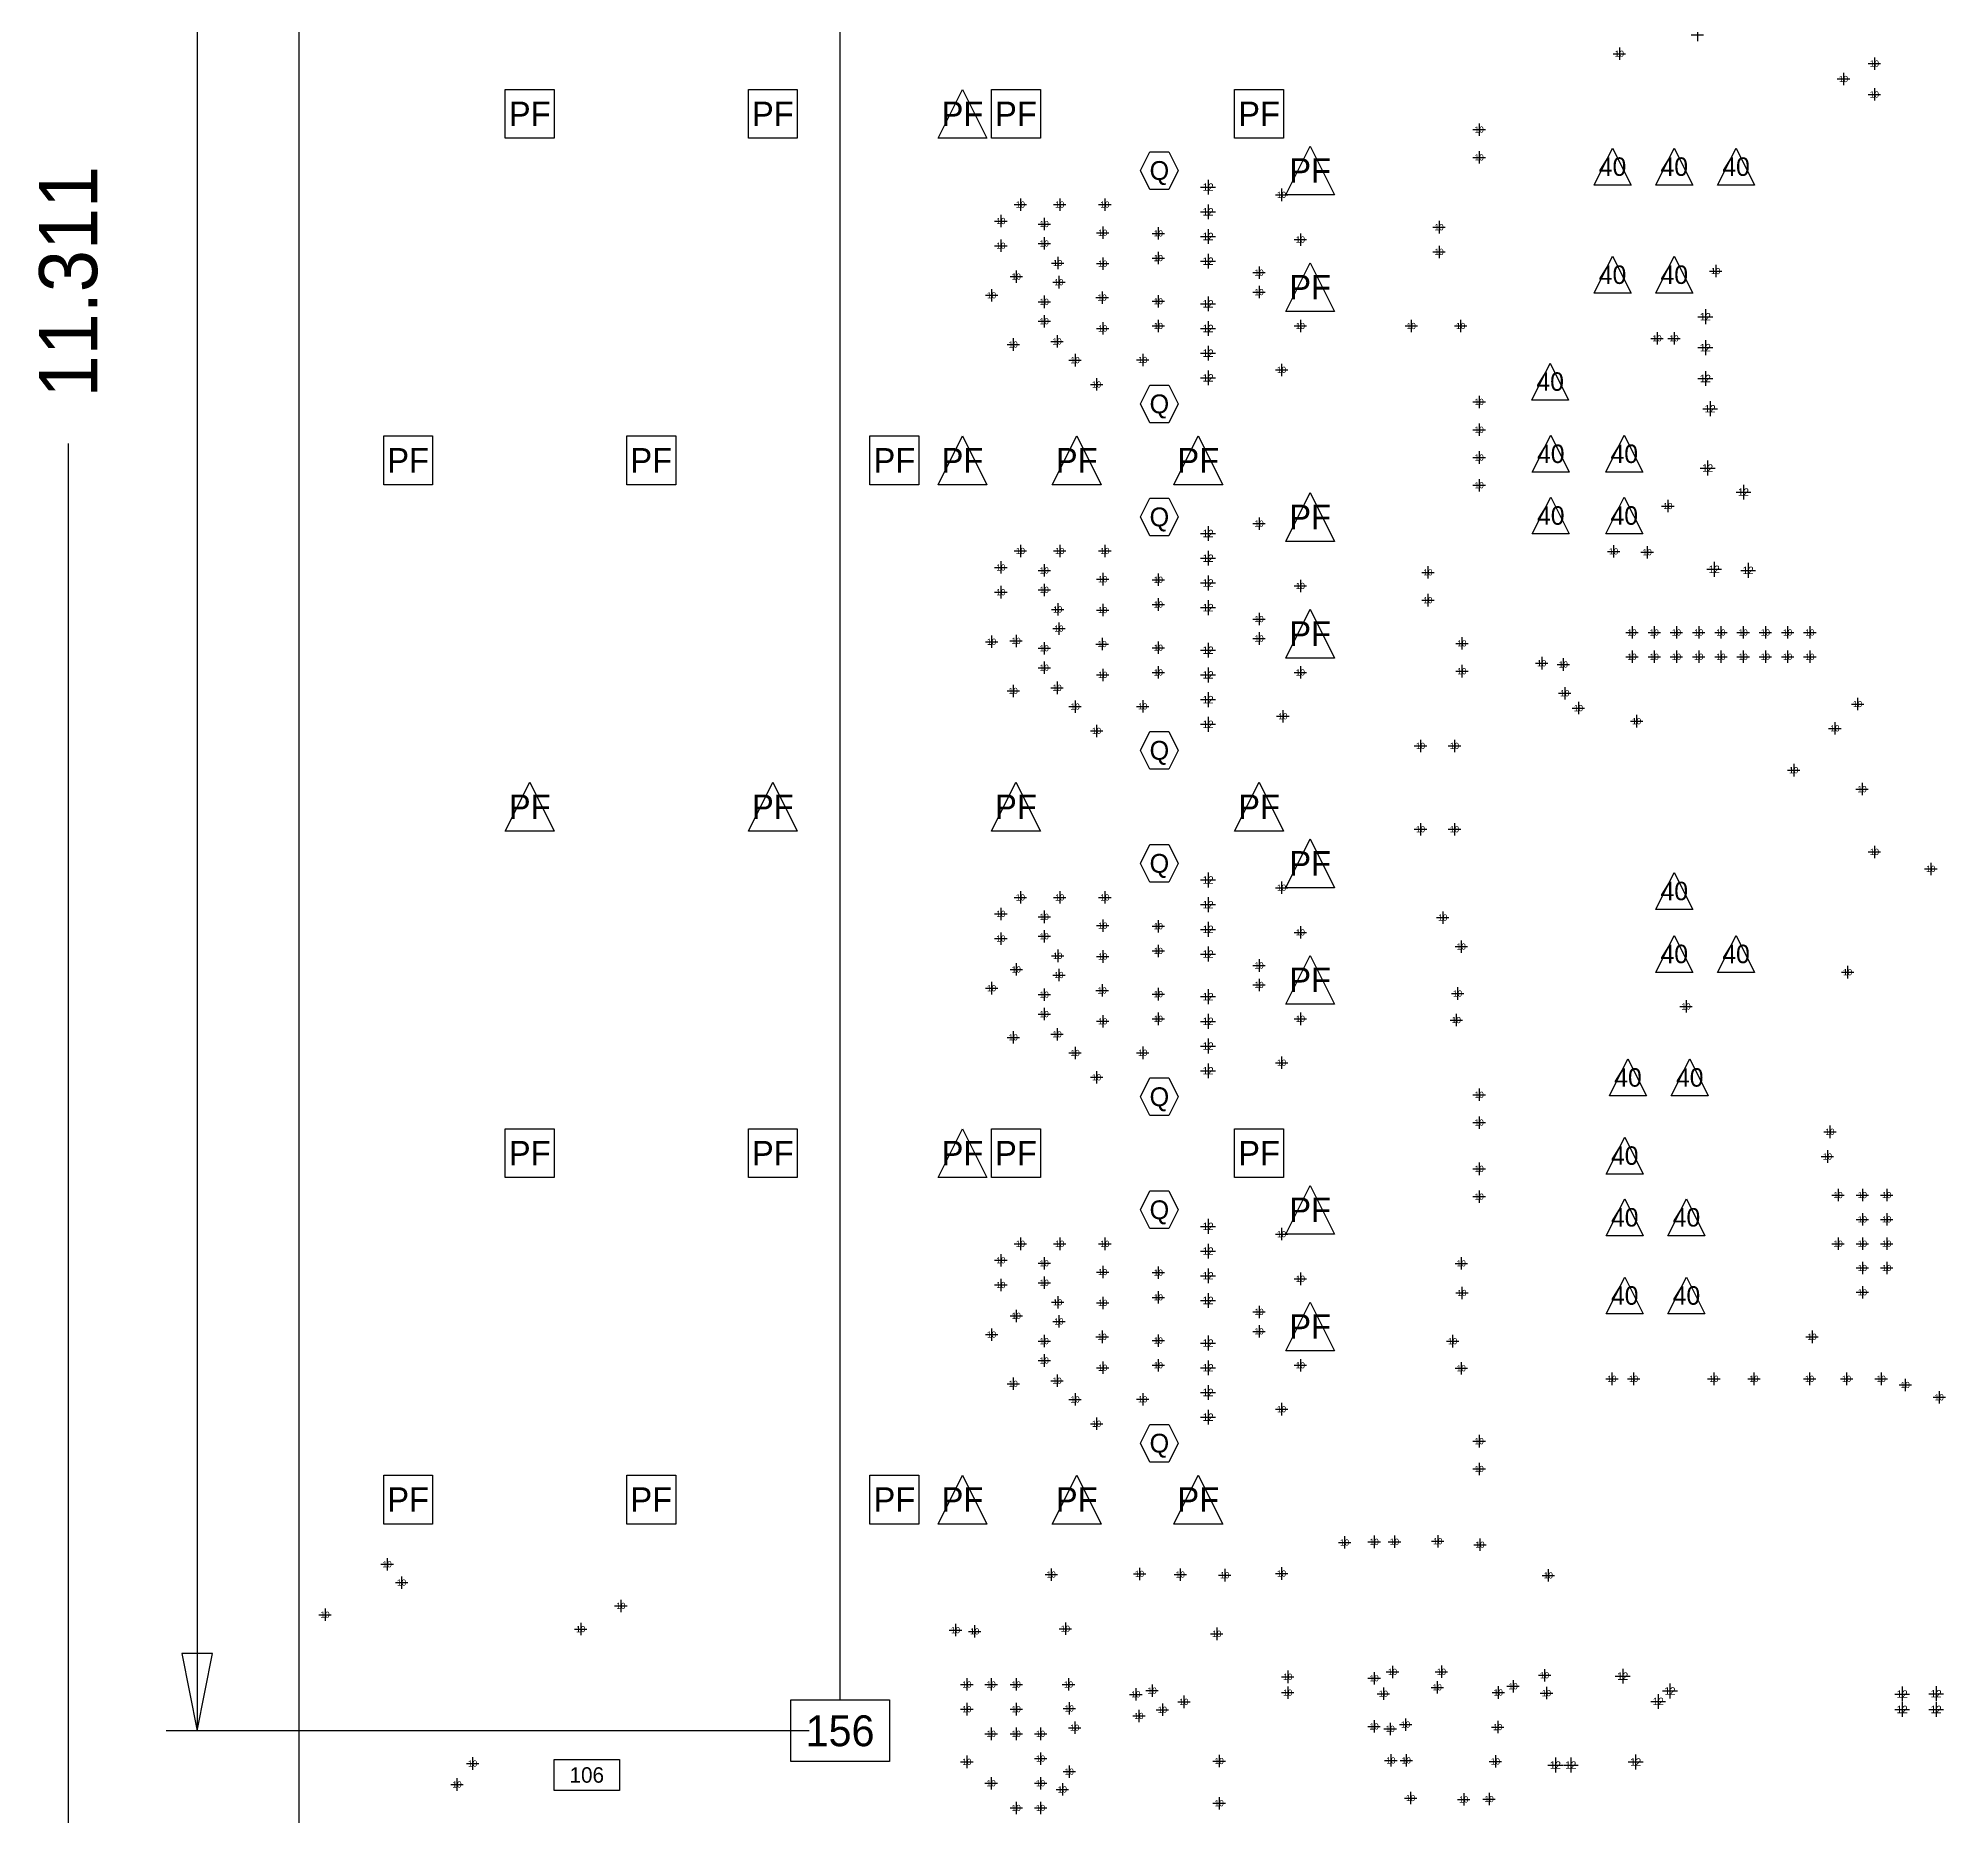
# Model space of a CAD drawing. Extents: x -13164 to 30582, y -10288 to 18382.
# Drawn here: x -672 to 2424, y 5516 to 8397 of the extents above; entities that cross this region are included whole.
import ezdxf
from ezdxf.enums import TextEntityAlignment as Align

# ---------------------------------------------------------------- set-up
doc = ezdxf.new("R2010")
doc.units = 0
for name, color, linetype in [('BG_DIMENSION', 2, 'CONTINUOUS'), ('BG_OUTLINE', 7, 'CONTINUOUS'), ('MA_NCBACKDRILL-18-10', 141, 'CONTINUOUS'), ('MA_NCBACKDRILL-18-17', 30, 'CONTINUOUS'), ('MA_NCLEGEND-1-18', 7, 'CONTINUOUS')]:
    doc.layers.add(name, color=color, linetype=linetype)

# ---------------------------------------------------------------- blocks, each defined once
blk = doc.blocks.new('FIGURE_CROSS')
for points in [[(-0.5, 0), (0.5, 0)], [(0, 0.5), (0, -0.5)]]:
    blk.add_lwpolyline(points)
blk = doc.blocks.new('FIGURE_SQUARE')
blk.add_lwpolyline([(-0.5, -0.5), (-0.5, 0.5), (0.5, 0.5), (0.5, -0.5)], close=True)
blk = doc.blocks.new('FIGURE_TRI')
blk.add_lwpolyline([(-0.5, -0.5), (0, 0.5), (0.5, -0.5)], close=True)
blk = doc.blocks.new('FIGURE_HEX')
blk.add_lwpolyline([(-0.5, 0), (-0.25, 0.5), (0.25, 0.5), (0.5, 0), (0.25, -0.5), (-0.25, -0.5)], close=True)

msp = doc.modelspace()

# ---------------------------------------------------------------- linework, layer by layer
at = {"layer": 'BG_DIMENSION'}
for points in [[(626.571, 5705.512), (626.571, 12110.512)], [(-414.429, 8544.092), (-414.429, 5655.512)], [(-623.429, 7740.226), (-623.429, 0)], [(-439.429, 5780.713), (-414.429, 5655.512), (-389.429, 5780.713), (-439.429, 5780.713)], [(576.571, 5655.512), (-464.429, 5655.512)]]:
    msp.add_lwpolyline(points, dxfattribs=at)
at = {"layer": 'BG_OUTLINE'}
msp.add_lwpolyline([(-250, 11561.024), (-250, -250), (7624.012, -250), (7624.012, 11561.024)], close=True, dxfattribs=at)

# ---------------------------------------------------------------- block references
at = {"layer": 'MA_NCBACKDRILL-18-10', "xscale": 24.02, "yscale": 24.02}
for p in [(1785, 5600), (1810, 5600)]:
    msp.add_blockref('FIGURE_CROSS', p, dxfattribs=at)
at = {"layer": 'MA_NCBACKDRILL-18-17', "xscale": 24, "yscale": 24}
for p in [(1222.541, 8115.433), (1222.541, 8075.433), (1222.541, 7926.453), (1222.541, 7886.453), (1222.541, 7554.402), (1222.541, 7514.402), (1222.541, 7365.422), (1222.541, 7325.422), (1222.541, 6993.382), (1222.541, 6953.382), (1222.541, 6804.402), (1222.541, 6764.402), (1222.541, 6432.362), (1222.541, 6392.362), (1222.541, 6243.382), (1222.541, 6203.382)]:
    msp.add_blockref('FIGURE_CROSS', p, dxfattribs=at)
at = {"layer": 'MA_NCLEGEND-1-18'}
for name, p, xscale, yscale in [('FIGURE_CROSS', (2014.962, 8401.896), 20.079, 20.079), ('FIGURE_CROSS', (1888.571, 8371.512), 20.079, 20.079), ('FIGURE_CROSS', (2301.571, 8355.513), 20.079, 20.079), ('FIGURE_CROSS', (2251.571, 8330.513), 20.079, 20.079), ('FIGURE_SQUARE', (124.02, 8274.016), 79.13, 79.13), ('FIGURE_SQUARE', (517.72, 8274.016), 79.13, 79.13), ('FIGURE_TRI', (824.799, 8274.016), 79.13, 79.13), ('FIGURE_SQUARE', (911.421, 8274.016), 79.13, 79.13), ('FIGURE_SQUARE', (1305.118, 8274.016), 79.13, 79.13), ('FIGURE_CROSS', (2301.571, 8305.513), 20.079, 20.079), ('FIGURE_CROSS', (1661.571, 8248.563), 20.079, 20.079), ('FIGURE_HEX', (1143.697, 8182.287), 61.02, 61.02), ('FIGURE_TRI', (1387.799, 8182.288), 79.13, 79.13), ('FIGURE_CROSS', (1661.571, 8203.564), 20.079, 20.079), ('FIGURE_TRI', (1877.56, 8188.585), 59.839, 59.839), ('FIGURE_TRI', (1977.56, 8188.585), 59.839, 59.839), ('FIGURE_TRI', (2077.56, 8188.585), 59.839, 59.839), ('FIGURE_CROSS', (1222.541, 8155.433), 24, 24), ('FIGURE_CROSS', (1341.571, 8142.917), 20.079, 20.079), ('FIGURE_CROSS', (887.004, 8100.512), 20.079, 20.079), ('FIGURE_CROSS', (918.658, 8127.166), 20.079, 20.079), ('FIGURE_CROSS', (982.276, 8127.166), 20.079, 20.079), ('FIGURE_CROSS', (1055.35, 8127.166), 20.079, 20.079), ('FIGURE_CROSS', (1222.541, 8115.433), 24, 24), ('FIGURE_CROSS', (957.276, 8095.665), 20.079, 20.079), ('FIGURE_CROSS', (1052.004, 8081.512), 20.079, 20.079), ('FIGURE_CROSS', (1142.004, 8080.513), 20.079, 20.079), ('FIGURE_CROSS', (1222.541, 8075.433), 24, 24), ('FIGURE_CROSS', (1372.004, 8070.513), 20.079, 20.079), ('FIGURE_CROSS', (1596.571, 8090.513), 20.079, 20.079), ('FIGURE_CROSS', (887.004, 8060.512), 20.079, 20.079), ('FIGURE_CROSS', (957.276, 8064.177), 20.079, 20.079), ('FIGURE_CROSS', (1142.004, 8040.513), 20.079, 20.079), ('FIGURE_CROSS', (1596.571, 8050.513), 20.079, 20.079), ('FIGURE_CROSS', (912.004, 8010.512), 20.079, 20.079), ('FIGURE_CROSS', (979.004, 8032.512), 20.079, 20.079), ('FIGURE_CROSS', (1052.004, 8031.513), 20.079, 20.079), ('FIGURE_CROSS', (1222.541, 8035.433), 24, 24), ('FIGURE_CROSS', (1305.118, 8016.925), 20.079, 20.079), ('FIGURE_TRI', (1387.799, 7993.307), 79.13, 79.13), ('FIGURE_TRI', (1877.56, 8013.585), 59.839, 59.839), ('FIGURE_TRI', (1977.56, 8013.585), 59.839, 59.839), ('FIGURE_CROSS', (2044.571, 8019.512), 20.079, 20.079), ('FIGURE_CROSS', (872.003, 7980.201), 20.079, 20.079), ('FIGURE_CROSS', (981.004, 8001.512), 20.079, 20.079), ('FIGURE_CROSS', (1051.004, 7976.512), 20.079, 20.079), ('FIGURE_CROSS', (1305.118, 7985.437), 20.079, 20.079), ('FIGURE_CROSS', (957.276, 7969.689), 20.079, 20.079), ('FIGURE_CROSS', (1142.004, 7970.513), 20.079, 20.079), ('FIGURE_CROSS', (1222.541, 7966.453), 24, 24), ('FIGURE_CROSS', (2027.86, 7945.483), 24.02, 24.02), ('FIGURE_CROSS', (957.276, 7938.201), 20.079, 20.079), ('FIGURE_CROSS', (1052.004, 7926.513), 20.079, 20.079), ('FIGURE_CROSS', (1142.004, 7930.513), 20.079, 20.079), ('FIGURE_CROSS', (1222.541, 7926.453), 24, 24), ('FIGURE_CROSS', (1372.004, 7930.512), 20.079, 20.079), ('FIGURE_CROSS', (1551.571, 7930.513), 20.079, 20.079), ('FIGURE_CROSS', (1631.571, 7930.513), 20.079, 20.079), ('FIGURE_CROSS', (907.005, 7900.511), 20.079, 20.079), ('FIGURE_CROSS', (978.004, 7905.512), 20.079, 20.079), ('FIGURE_CROSS', (1222.541, 7886.453), 24, 24), ('FIGURE_CROSS', (1949.571, 7910.512), 20.079, 20.079), ('FIGURE_CROSS', (1977.107, 7910.512), 20.079, 20.079), ('FIGURE_CROSS', (2027.86, 7895.483), 24.02, 24.02), ('FIGURE_CROSS', (1007.276, 7875.201), 20.079, 20.079), ('FIGURE_CROSS', (1116.693, 7875.512), 20.079, 20.079), ('FIGURE_CROSS', (1341.571, 7859.449), 20.079, 20.079), ('FIGURE_TRI', (1776.571, 7840.512), 59.839, 59.839), ('FIGURE_CROSS', (1042.005, 7835.823), 20.079, 20.079), ('FIGURE_HEX', (1143.697, 7804.327), 61.02, 61.02), ('FIGURE_CROSS', (1222.541, 7846.453), 24, 24), ('FIGURE_CROSS', (2027.86, 7845.483), 24.02, 24.02), ('FIGURE_CROSS', (1661.571, 7807.563), 20.079, 20.079), ('FIGURE_CROSS', (2035.571, 7796.512), 24.02, 24.02), ('FIGURE_CROSS', (1661.571, 7762.564), 20.079, 20.079), ('FIGURE_SQUARE', (-72.831, 7712.996), 79.13, 79.13), ('FIGURE_SQUARE', (320.87, 7712.996), 79.13, 79.13), ('FIGURE_SQUARE', (714.571, 7712.996), 79.13, 79.13), ('FIGURE_TRI', (824.799, 7712.996), 79.13, 79.13), ('FIGURE_TRI', (1009.839, 7712.996), 79.13, 79.13), ('FIGURE_TRI', (1206.689, 7712.996), 79.13, 79.13), ('FIGURE_TRI', (1777.56, 7723.585), 59.839, 59.839), ('FIGURE_TRI', (1896.571, 7723.585), 59.839, 59.839), ('FIGURE_CROSS', (1661.571, 7717.563), 20.079, 20.079), ('FIGURE_CROSS', (2031.571, 7700.512), 24.02, 24.02), ('FIGURE_CROSS', (1661.571, 7672.564), 20.079, 20.079), ('FIGURE_HEX', (1143.697, 7621.256), 61.02, 61.02), ('FIGURE_TRI', (1387.799, 7621.256), 79.13, 79.13), ('FIGURE_TRI', (1777.56, 7623.585), 59.839, 59.839), ('FIGURE_TRI', (1896.571, 7623.585), 59.839, 59.839), ('FIGURE_CROSS', (1967.1442, 7638.9222), 20.079, 20.079), ('FIGURE_CROSS', (2089.571, 7661.512), 24.02, 24.02), ('FIGURE_CROSS', (1305.118, 7610.512), 20.079, 20.079), ('FIGURE_CROSS', (1222.541, 7594.402), 24, 24), ('FIGURE_CROSS', (918.658, 7566.135), 20.079, 20.079), ('FIGURE_CROSS', (982.276, 7566.135), 20.079, 20.079), ('FIGURE_CROSS', (1055.35, 7566.135), 20.079, 20.079), ('FIGURE_CROSS', (1222.541, 7554.402), 24, 24), ('FIGURE_CROSS', (1879.2591, 7565.512), 20.079, 20.079), ('FIGURE_CROSS', (1933.6411, 7564.147), 20.079, 20.079), ('FIGURE_CROSS', (887.004, 7539.481), 20.079, 20.079), ('FIGURE_CROSS', (957.276, 7534.634), 20.079, 20.079), ('FIGURE_CROSS', (1052.004, 7520.481), 20.079, 20.079), ('FIGURE_CROSS', (1142.004, 7519.482), 20.079, 20.079), ('FIGURE_CROSS', (1222.541, 7514.402), 24, 24), ('FIGURE_CROSS', (1578.571, 7531.532), 20.079, 20.079), ('FIGURE_CROSS', (2042.1755, 7536.4872), 24.02, 24.02), ('FIGURE_CROSS', (2097.0737, 7534.7721), 24.02, 24.02), ('FIGURE_CROSS', (887.004, 7499.481), 20.079, 20.079), ('FIGURE_CROSS', (957.276, 7503.146), 20.079, 20.079), ('FIGURE_CROSS', (1372.004, 7509.482), 20.079, 20.079), ('FIGURE_CROSS', (1578.571, 7486.533), 20.079, 20.079), ('FIGURE_CROSS', (979.004, 7471.481), 20.079, 20.079), ('FIGURE_CROSS', (1052.004, 7470.482), 20.079, 20.079), ('FIGURE_CROSS', (1142.004, 7479.482), 20.079, 20.079), ('FIGURE_CROSS', (1222.541, 7474.402), 24, 24), ('FIGURE_CROSS', (1305.118, 7455.894), 20.079, 20.079), ('FIGURE_TRI', (1387.799, 7432.288), 79.13, 79.13), ('FIGURE_CROSS', (911.571, 7420.512), 20.079, 20.079), ('FIGURE_CROSS', (981.004, 7440.481), 20.079, 20.079), ('FIGURE_CROSS', (1305.118, 7424.406), 20.079, 20.079), ('FIGURE_CROSS', (1909.071, 7434.194), 20.079, 20.079), ('FIGURE_CROSS', (1945.071, 7434.194), 20.079, 20.079), ('FIGURE_CROSS', (1981.071, 7434.194), 20.079, 20.079), ('FIGURE_CROSS', (2017.071, 7434.194), 20.079, 20.079), ('FIGURE_CROSS', (2053.071, 7434.194), 20.079, 20.079), ('FIGURE_CROSS', (2089.071, 7434.194), 20.079, 20.079), ('FIGURE_CROSS', (2125.071, 7434.194), 20.079, 20.079), ('FIGURE_CROSS', (2161.071, 7434.194), 20.079, 20.079), ('FIGURE_CROSS', (2197.071, 7434.194), 20.079, 20.079), ('FIGURE_CROSS', (872.003, 7419.17), 20.079, 20.079), ('FIGURE_CROSS', (957.276, 7408.658), 20.079, 20.079), ('FIGURE_CROSS', (1051.004, 7415.481), 20.079, 20.079), ('FIGURE_CROSS', (1142.004, 7409.482), 20.079, 20.079), ('FIGURE_CROSS', (1222.541, 7405.422), 24, 24), ('FIGURE_CROSS', (1633.571, 7416.532), 20.079, 20.079), ('FIGURE_CROSS', (1909.071, 7394.816), 20.079, 20.079), ('FIGURE_CROSS', (1945.071, 7394.816), 20.079, 20.079), ('FIGURE_CROSS', (1981.071, 7394.816), 20.079, 20.079), ('FIGURE_CROSS', (2017.071, 7394.816), 20.079, 20.079), ('FIGURE_CROSS', (2053.071, 7394.816), 20.079, 20.079), ('FIGURE_CROSS', (2089.071, 7394.816), 20.079, 20.079), ('FIGURE_CROSS', (2125.071, 7394.816), 20.079, 20.079), ('FIGURE_CROSS', (2161.071, 7394.816), 20.079, 20.079), ('FIGURE_CROSS', (2197.071, 7394.816), 20.079, 20.079), ('FIGURE_CROSS', (957.276, 7377.17), 20.079, 20.079), ('FIGURE_CROSS', (1052.004, 7365.482), 20.079, 20.079), ('FIGURE_CROSS', (1142.004, 7369.482), 20.079, 20.079), ('FIGURE_CROSS', (1222.541, 7365.422), 24, 24), ('FIGURE_CROSS', (1372.004, 7369.481), 20.079, 20.079), ('FIGURE_CROSS', (1633.571, 7371.533), 20.079, 20.079), ('FIGURE_CROSS', (1762.7918, 7384.4414), 20.079, 20.079), ('FIGURE_CROSS', (1797.8441, 7382.3573), 20.079, 20.079), ('FIGURE_CROSS', (907.005, 7339.48), 20.079, 20.079), ('FIGURE_CROSS', (978.004, 7344.481), 20.079, 20.079), ('FIGURE_CROSS', (1222.541, 7325.422), 24, 24), ('FIGURE_CROSS', (1800.1761, 7335.7532), 20.079, 20.079), ('FIGURE_CROSS', (1007.276, 7314.17), 20.079, 20.079), ('FIGURE_CROSS', (1116.693, 7314.481), 20.079, 20.079), ('FIGURE_CROSS', (1343.665, 7298.418), 20.079, 20.079), ('FIGURE_CROSS', (1822.3459, 7311.676), 20.079, 20.079), ('FIGURE_CROSS', (2274.333, 7318.274), 20.079, 20.079), ('FIGURE_CROSS', (1042.005, 7274.792), 20.079, 20.079), ('FIGURE_CROSS', (1222.541, 7285.422), 24, 24), ('FIGURE_CROSS', (1916.571, 7290.512), 20.079, 20.079), ('FIGURE_CROSS', (2237.56, 7278.896), 20.079, 20.079), ('FIGURE_HEX', (1143.697, 7243.296), 61.02, 61.02), ('FIGURE_CROSS', (1566.571, 7250.513), 20.079, 20.079), ('FIGURE_CROSS', (1621.571, 7250.513), 20.079, 20.079), ('FIGURE_CROSS', (2170.871, 7211.212), 20.079, 20.079), ('FIGURE_TRI', (124.02, 7151.965), 79.13, 79.13), ('FIGURE_TRI', (517.72, 7151.965), 79.13, 79.13), ('FIGURE_TRI', (911.421, 7151.965), 79.13, 79.13), ('FIGURE_TRI', (1305.118, 7151.965), 79.13, 79.13), ('FIGURE_CROSS', (2281.571, 7180.512), 20.079, 20.079), ('FIGURE_CROSS', (1566.571, 7115.513), 20.079, 20.079), ('FIGURE_CROSS', (1621.571, 7115.513), 20.079, 20.079), ('FIGURE_HEX', (1143.697, 7060.236), 61.02, 61.02), ('FIGURE_TRI', (1387.799, 7060.236), 79.13, 79.13), ('FIGURE_CROSS', (2301.571, 7078.823), 20.079, 20.079), ('FIGURE_CROSS', (2392.941, 7051.336), 20.079, 20.079), ('FIGURE_CROSS', (1222.541, 7033.382), 24, 24), ('FIGURE_CROSS', (1341.571, 7020.866), 20.079, 20.079), ('FIGURE_TRI', (1977.56, 7015.512), 59.839, 59.839), ('FIGURE_CROSS', (918.658, 7005.115), 20.079, 20.079), ('FIGURE_CROSS', (982.276, 7005.115), 20.079, 20.079), ('FIGURE_CROSS', (1055.35, 7005.115), 20.079, 20.079), ('FIGURE_CROSS', (1222.541, 6993.382), 24, 24), ('FIGURE_CROSS', (887.004, 6978.461), 20.079, 20.079), ('FIGURE_CROSS', (957.276, 6973.614), 20.079, 20.079), ('FIGURE_CROSS', (1052.004, 6959.461), 20.079, 20.079), ('FIGURE_CROSS', (1142.004, 6958.462), 20.079, 20.079), ('FIGURE_CROSS', (1222.541, 6953.382), 24, 24), ('FIGURE_CROSS', (1602.571, 6972.512), 20.079, 20.079), ('FIGURE_CROSS', (887.004, 6938.461), 20.079, 20.079), ('FIGURE_CROSS', (957.276, 6942.126), 20.079, 20.079), ('FIGURE_CROSS', (1372.004, 6948.462), 20.079, 20.079), ('FIGURE_CROSS', (1632.571, 6925.512), 20.079, 20.079), ('FIGURE_TRI', (1977.56, 6913.585), 59.839, 59.839), ('FIGURE_TRI', (2077.56, 6913.585), 59.839, 59.839), ('FIGURE_CROSS', (979.004, 6910.461), 20.079, 20.079), ('FIGURE_CROSS', (1052.004, 6909.462), 20.079, 20.079), ('FIGURE_CROSS', (1142.004, 6918.462), 20.079, 20.079), ('FIGURE_CROSS', (1222.541, 6913.382), 24, 24), ('FIGURE_CROSS', (1305.118, 6894.874), 20.079, 20.079), ('FIGURE_TRI', (1387.799, 6871.658), 79.13, 79.13), ('FIGURE_CROSS', (912.004, 6888.461), 20.079, 20.079), ('FIGURE_CROSS', (981.004, 6879.461), 20.079, 20.079), ('FIGURE_CROSS', (1305.118, 6863.386), 20.079, 20.079), ('FIGURE_CROSS', (2258.26, 6884.012), 20.079, 20.079), ('FIGURE_CROSS', (872.003, 6858.15), 20.079, 20.079), ('FIGURE_CROSS', (957.276, 6847.638), 20.079, 20.079), ('FIGURE_CROSS', (1051.004, 6854.461), 20.079, 20.079), ('FIGURE_CROSS', (1142.004, 6848.462), 20.079, 20.079), ('FIGURE_CROSS', (1222.541, 6844.402), 24, 24), ('FIGURE_CROSS', (1626.571, 6849.512), 20.079, 20.079), ('FIGURE_CROSS', (957.276, 6816.15), 20.079, 20.079), ('FIGURE_CROSS', (1052.004, 6804.462), 20.079, 20.079), ('FIGURE_CROSS', (1142.004, 6808.462), 20.079, 20.079), ('FIGURE_CROSS', (1222.541, 6804.402), 24, 24), ('FIGURE_CROSS', (1372.004, 6808.461), 20.079, 20.079), ('FIGURE_CROSS', (1624.571, 6806.512), 20.079, 20.079), ('FIGURE_CROSS', (1996.571, 6828.512), 20.079, 20.079), ('FIGURE_CROSS', (907.005, 6778.46), 20.079, 20.079), ('FIGURE_CROSS', (978.004, 6783.461), 20.079, 20.079), ('FIGURE_CROSS', (1007.276, 6753.15), 20.079, 20.079), ('FIGURE_CROSS', (1116.693, 6753.461), 20.079, 20.079), ('FIGURE_CROSS', (1222.541, 6764.402), 24, 24), ('FIGURE_CROSS', (1042.005, 6713.772), 20.079, 20.079), ('FIGURE_CROSS', (1222.541, 6724.402), 24, 24), ('FIGURE_CROSS', (1341.571, 6737.398), 20.079, 20.079), ('FIGURE_TRI', (1902.56, 6713.585), 59.839, 59.839), ('FIGURE_TRI', (2002.56, 6713.585), 59.839, 59.839), ('FIGURE_HEX', (1143.697, 6682.276), 61.02, 61.02), ('FIGURE_CROSS', (1661.571, 6685.512), 20.079, 20.079), ('FIGURE_SQUARE', (124.02, 6590.945), 79.13, 79.13), ('FIGURE_SQUARE', (517.72, 6590.945), 79.13, 79.13), ('FIGURE_TRI', (824.799, 6590.945), 79.13, 79.13), ('FIGURE_SQUARE', (911.421, 6590.945), 79.13, 79.13), ('FIGURE_SQUARE', (1305.118, 6590.945), 79.13, 79.13), ('FIGURE_CROSS', (1661.571, 6640.513), 20.079, 20.079), ('FIGURE_CROSS', (2229.571, 6625.512), 20.079, 20.079), ('FIGURE_TRI', (1897.245, 6587.01), 59.839, 59.839), ('FIGURE_CROSS', (2225.571, 6585.512), 20.079, 20.079), ('FIGURE_CROSS', (1661.571, 6565.512), 20.079, 20.079), ('FIGURE_TRI', (1387.799, 6499.217), 79.13, 79.13), ('FIGURE_CROSS', (2242.866, 6523.082), 20.079, 20.079), ('FIGURE_CROSS', (2282.236, 6523.082), 20.079, 20.079), ('FIGURE_CROSS', (2321.606, 6523.082), 20.079, 20.079), ('FIGURE_HEX', (1143.697, 6499.216), 61.02, 61.02), ('FIGURE_CROSS', (1661.571, 6520.513), 20.079, 20.079), ('FIGURE_TRI', (1897.245, 6487.01), 59.839, 59.839), ('FIGURE_TRI', (1997.245, 6487.01), 59.839, 59.839), ('FIGURE_CROSS', (1222.541, 6472.362), 24, 24), ('FIGURE_CROSS', (1341.571, 6459.846), 20.079, 20.079), ('FIGURE_CROSS', (2282.236, 6483.709), 20.079, 20.079), ('FIGURE_CROSS', (2321.603, 6483.708), 20.079, 20.079), ('FIGURE_CROSS', (918.658, 6444.095), 20.079, 20.079), ('FIGURE_CROSS', (982.276, 6444.095), 20.079, 20.079), ('FIGURE_CROSS', (1055.35, 6444.095), 20.079, 20.079), ('FIGURE_CROSS', (1222.541, 6432.362), 24, 24), ('FIGURE_CROSS', (2242.866, 6444.342), 20.079, 20.079), ('FIGURE_CROSS', (2282.236, 6444.342), 20.079, 20.079), ('FIGURE_CROSS', (2321.606, 6444.342), 20.079, 20.079), ('FIGURE_CROSS', (887.004, 6417.441), 20.079, 20.079), ('FIGURE_CROSS', (957.276, 6412.594), 20.079, 20.079), ('FIGURE_CROSS', (1052.004, 6398.441), 20.079, 20.079), ('FIGURE_CROSS', (1632.571, 6412.513), 20.079, 20.079), ('FIGURE_CROSS', (2282.236, 6404.972), 20.079, 20.079), ('FIGURE_CROSS', (2321.606, 6404.972), 20.079, 20.079), ('FIGURE_CROSS', (887.004, 6377.441), 20.079, 20.079), ('FIGURE_CROSS', (957.276, 6381.106), 20.079, 20.079), ('FIGURE_CROSS', (1142.004, 6397.442), 20.079, 20.079), ('FIGURE_CROSS', (1222.541, 6392.362), 24, 24), ('FIGURE_CROSS', (1372.004, 6387.442), 20.079, 20.079), ('FIGURE_TRI', (1897.245, 6360.435), 59.839, 59.839), ('FIGURE_TRI', (1997.245, 6360.435), 59.839, 59.839), ('FIGURE_CROSS', (979.004, 6349.441), 20.079, 20.079), ('FIGURE_CROSS', (1052.004, 6348.442), 20.079, 20.079), ('FIGURE_CROSS', (1142.004, 6357.442), 20.079, 20.079), ('FIGURE_CROSS', (1222.541, 6352.362), 24, 24), ('FIGURE_TRI', (1387.799, 6310.236), 79.13, 79.13), ('FIGURE_CROSS', (1633.571, 6364.513), 20.079, 20.079), ('FIGURE_CROSS', (2282.236, 6365.597), 20.079, 20.079), ('FIGURE_CROSS', (912.004, 6327.441), 20.079, 20.079), ('FIGURE_CROSS', (981.004, 6318.441), 20.079, 20.079), ('FIGURE_CROSS', (1305.118, 6333.854), 20.079, 20.079), ('FIGURE_CROSS', (872.003, 6297.13), 20.079, 20.079), ('FIGURE_CROSS', (957.276, 6286.618), 20.079, 20.079), ('FIGURE_CROSS', (1051.004, 6293.441), 20.079, 20.079), ('FIGURE_CROSS', (1142.004, 6287.442), 20.079, 20.079), ('FIGURE_CROSS', (1222.541, 6283.382), 24, 24), ('FIGURE_CROSS', (1305.118, 6302.366), 20.079, 20.079), ('FIGURE_CROSS', (1618.571, 6286.512), 20.079, 20.079), ('FIGURE_CROSS', (2200.571, 6293.512), 20.079, 20.079), ('FIGURE_CROSS', (957.276, 6255.13), 20.079, 20.079), ('FIGURE_CROSS', (1052.004, 6243.442), 20.079, 20.079), ('FIGURE_CROSS', (1142.004, 6247.442), 20.079, 20.079), ('FIGURE_CROSS', (1222.541, 6243.382), 24, 24), ('FIGURE_CROSS', (1372.004, 6247.441), 20.079, 20.079), ('FIGURE_CROSS', (907.005, 6217.44), 20.079, 20.079), ('FIGURE_CROSS', (978.004, 6222.441), 20.079, 20.079), ('FIGURE_CROSS', (1632.571, 6242.512), 20.079, 20.079), ('FIGURE_CROSS', (1876.57, 6225.513), 20.079, 20.079), ('FIGURE_CROSS', (1911.57, 6225.513), 20.079, 20.079), ('FIGURE_CROSS', (2041.57, 6225.513), 20.079, 20.079), ('FIGURE_CROSS', (2106.57, 6225.513), 20.079, 20.079), ('FIGURE_CROSS', (2196.57, 6225.513), 20.079, 20.079), ('FIGURE_CROSS', (2256.57, 6225.513), 20.079, 20.079), ('FIGURE_CROSS', (2312.559, 6225.512), 20.079, 20.079), ('FIGURE_CROSS', (2351.57, 6215.513), 20.079, 20.079), ('FIGURE_CROSS', (1007.276, 6192.13), 20.079, 20.079), ('FIGURE_CROSS', (1116.693, 6192.441), 20.079, 20.079), ('FIGURE_CROSS', (1222.541, 6203.382), 24, 24), ('FIGURE_CROSS', (2406.57, 6195.513), 20.079, 20.079), ('FIGURE_CROSS', (1042.005, 6152.752), 20.079, 20.079), ('FIGURE_CROSS', (1222.541, 6163.382), 24, 24), ('FIGURE_CROSS', (1341.571, 6176.378), 20.079, 20.079), ('FIGURE_HEX', (1143.697, 6121.256), 61.02, 61.02), ('FIGURE_CROSS', (1661.571, 6124.492), 20.079, 20.079), ('FIGURE_SQUARE', (-72.831, 6029.925), 79.13, 79.13), ('FIGURE_SQUARE', (320.87, 6029.925), 79.13, 79.13), ('FIGURE_SQUARE', (714.571, 6029.925), 79.13, 79.13), ('FIGURE_TRI', (824.799, 6029.925), 79.13, 79.13), ('FIGURE_TRI', (1009.839, 6029.925), 79.13, 79.13), ('FIGURE_TRI', (1206.689, 6029.925), 79.13, 79.13), ('FIGURE_CROSS', (1661.571, 6079.493), 20.079, 20.079), ('FIGURE_CROSS', (1443.571, 5960.512), 20.079, 20.079), ('FIGURE_CROSS', (1491.571, 5961.512), 20.079, 20.079), ('FIGURE_CROSS', (1524.406, 5961.677), 20.079, 20.079), ('FIGURE_CROSS', (1594.571, 5962.512), 20.079, 20.079), ('FIGURE_CROSS', (1662.881, 5956.822), 20.079, 20.079), ('FIGURE_CROSS', (-106.8529, 5925.0871), 20.079, 20.079), ('FIGURE_CROSS', (968.571, 5908.512), 20.079, 20.079), ('FIGURE_CROSS', (1111.571, 5909.512), 20.079, 20.079), ('FIGURE_CROSS', (1177.571, 5908.512), 20.079, 20.079), ('FIGURE_CROSS', (1249.571, 5907.512), 20.079, 20.079), ('FIGURE_CROSS', (1341.573, 5910.201), 20.079, 20.079), ('FIGURE_CROSS', (1773.571, 5907.195), 20.079, 20.079), ('FIGURE_CROSS', (-83.429, 5895.512), 20.079, 20.079), ('FIGURE_CROSS', (-207.429, 5843.512), 20.079, 20.079), ('FIGURE_CROSS', (271.571, 5857.764), 20.079, 20.079), ('FIGURE_CROSS', (206.569, 5820.201), 20.079, 20.079), ('FIGURE_CROSS', (813.571, 5818.512), 20.079, 20.079), ('FIGURE_CROSS', (844.571, 5816.512), 20.079, 20.079), ('FIGURE_CROSS', (991.571, 5820.823), 20.079, 20.079), ('FIGURE_CROSS', (1236.571, 5812.512), 20.079, 20.079), ('FIGURE_CROSS', (1521.26, 5750.823), 20.079, 20.079), ('FIGURE_CROSS', (1600.45, 5751.017), 20.079, 20.079), ('FIGURE_CROSS', (831.882, 5730.512), 20.079, 20.079), ('FIGURE_CROSS', (871.26, 5730.512), 20.079, 20.079), ('FIGURE_CROSS', (911.882, 5730.512), 20.079, 20.079), ('FIGURE_CROSS', (996.571, 5730.512), 20.079, 20.079), ('FIGURE_CROSS', (1131.955, 5720.512), 20.079, 20.079), ('FIGURE_CROSS', (1351.571, 5742.888), 20.079, 20.079), ('FIGURE_CROSS', (1351.571, 5717.298), 20.079, 20.079), ('FIGURE_CROSS', (1491.571, 5740.512), 20.079, 20.079), ('FIGURE_CROSS', (1593.679, 5725.822), 20.079, 20.079), ('FIGURE_CROSS', (1692.571, 5717.512), 20.079, 20.079), ('FIGURE_CROSS', (1716.571, 5727.512), 20.079, 20.079), ('FIGURE_CROSS', (1767.571, 5745.512), 20.079, 20.079), ('FIGURE_CROSS', (1894, 5744), 24.02, 24.02), ('FIGURE_CROSS', (1970.572, 5720), 24.02, 24.02), ('FIGURE_CROSS', (2346.572, 5715), 24.02, 24.02), ('FIGURE_CROSS', (2401.571, 5715.512), 24.02, 24.02), ('FIGURE_SQUARE', (626.571, 5655.512), 159.839, 100), ('FIGURE_CROSS', (831.882, 5690.512), 20.079, 20.079), ('FIGURE_CROSS', (911.882, 5690.512), 20.079, 20.079), ('FIGURE_CROSS', (997.766, 5691.707), 20.079, 20.079), ('FIGURE_CROSS', (1105.571, 5714.512), 20.079, 20.079), ('FIGURE_CROSS', (1148.571, 5689.512), 20.079, 20.079), ('FIGURE_CROSS', (1183.405, 5702.346), 20.079, 20.079), ('FIGURE_CROSS', (1506.571, 5715.513), 20.079, 20.079), ('FIGURE_CROSS', (1770.571, 5716.512), 20.079, 20.079), ('FIGURE_CROSS', (1951.572, 5703), 24.02, 24.02), ('FIGURE_CROSS', (2346.572, 5690), 24.02, 24.02), ('FIGURE_CROSS', (2401.572, 5690), 24.02, 24.02), ('FIGURE_CROSS', (1006.571, 5660.512), 20.079, 20.079), ('FIGURE_CROSS', (1110.571, 5679.512), 20.079, 20.079), ('FIGURE_CROSS', (1491.45, 5662.585), 20.079, 20.079), ('FIGURE_CROSS', (1517.45, 5658.585), 20.079, 20.079), ('FIGURE_CROSS', (1542.45, 5665.585), 20.079, 20.079), ('FIGURE_CROSS', (1691.571, 5661.512), 20.079, 20.079), ('FIGURE_CROSS', (871.26, 5650.514), 20.079, 20.079), ('FIGURE_CROSS', (911.882, 5650.512), 20.079, 20.079), ('FIGURE_CROSS', (951.26, 5650.512), 20.079, 20.079), ('FIGURE_CROSS', (31.571, 5602.512), 20.079, 20.079), ('FIGURE_SQUARE', (216.461, 5583.925), 105.909, 50), ('FIGURE_CROSS', (831.882, 5605.201), 20.079, 20.079), ('FIGURE_CROSS', (951.26, 5610.513), 20.079, 20.079), ('FIGURE_CROSS', (1240.571, 5606.512), 20.079, 20.079), ('FIGURE_CROSS', (1518.571, 5607.512), 20.079, 20.079), ('FIGURE_CROSS', (1543.571, 5607.512), 20.079, 20.079), ('FIGURE_CROSS', (1687.938, 5605.879), 20.079, 20.079), ('FIGURE_CROSS', (1785, 5600), 24.02, 24.02), ('FIGURE_CROSS', (1810, 5600), 24.02, 24.02), ('FIGURE_CROSS', (1915, 5605), 24.02, 24.02), ('FIGURE_CROSS', (6.271, 5568.512), 20.079, 20.079), ('FIGURE_CROSS', (871.26, 5570.51), 20.079, 20.079), ('FIGURE_CROSS', (951.26, 5570.513), 20.079, 20.079), ('FIGURE_CROSS', (997.746, 5589.337), 20.079, 20.079), ('FIGURE_CROSS', (986.571, 5560.512), 20.079, 20.079), ('FIGURE_CROSS', (1240.571, 5538.16), 20.079, 20.079), ('FIGURE_CROSS', (1550.49, 5546.593), 20.079, 20.079), ('FIGURE_CROSS', (1636.571, 5544.326), 20.079, 20.079), ('FIGURE_CROSS', (1677.694, 5544.958), 20.079, 20.079), ('FIGURE_CROSS', (911.882, 5530.512), 20.079, 20.079), ('FIGURE_CROSS', (951.26, 5530.512), 20.079, 20.079)]:
    msp.add_blockref(name, p, dxfattribs=dict(at, xscale=xscale, yscale=yscale))

# ---------------------------------------------------------------- texts
at = {"layer": 'BG_DIMENSION', "width": 0.974939}
msp.add_text('11.311', height=94.091, rotation=90, dxfattribs=at).set_placement((-576.383, 7814.728))
at = {"layer": 'MA_NCBACKDRILL-18-10'}
for p in [(1785, 5600), (1810, 5600)]:
    msp.add_text('12', height=12.01, dxfattribs=at).set_placement(p, align=Align.MIDDLE_CENTER)
at = {"layer": 'MA_NCBACKDRILL-18-17'}
for p in [(1222.541, 8115.433), (1222.541, 8075.433), (1222.541, 7926.453), (1222.541, 7886.453), (1222.541, 7554.402), (1222.541, 7514.402), (1222.541, 7365.422), (1222.541, 7325.422), (1222.541, 6993.382), (1222.541, 6953.382), (1222.541, 6804.402), (1222.541, 6764.402), (1222.541, 6432.362), (1222.541, 6392.362), (1222.541, 6243.382), (1222.541, 6203.382)]:
    msp.add_text('12', height=12, dxfattribs=at).set_placement(p, align=Align.MIDDLE_CENTER)
at = {"layer": 'MA_NCLEGEND-1-18'}
for s, height, p in [('10', 10.0395, (1888.571, 8371.512)), ('10', 10.0395, (2301.571, 8355.513)), ('10', 10.0395, (2251.571, 8330.513)), ('10', 10.0395, (2301.571, 8305.513)), ('PF', 39.565, (124.02, 8274.016)), ('PF', 39.565, (517.72, 8274.016)), ('PF', 39.565, (824.799, 8274.016)), ('PF', 39.565, (911.421, 8274.016)), ('PF', 39.565, (1305.118, 8274.016)), ('10', 10.0395, (1661.571, 8248.563)), ('10', 10.0395, (1661.571, 8203.564)), ('40', 29.9195, (1877.56, 8188.585)), ('40', 29.9195, (1977.56, 8188.585)), ('40', 29.9195, (2077.56, 8188.585)), ('Q', 30.51, (1143.697, 8182.287)), ('PF', 39.565, (1387.799, 8182.288)), ('12', 12, (1222.541, 8155.433)), ('10', 10.0395, (1341.571, 8142.917)), ('10', 10.0395, (918.658, 8127.166)), ('10', 10.0395, (982.276, 8127.166)), ('10', 10.0395, (1055.35, 8127.166)), ('12', 12, (1222.541, 8115.433)), ('10', 10.0395, (887.004, 8100.512)), ('10', 10.0395, (957.276, 8095.665)), ('10', 10.0395, (1052.004, 8081.512)), ('10', 10.0395, (1142.004, 8080.513)), ('12', 12, (1222.541, 8075.433)), ('10', 10.0395, (1596.571, 8090.513)), ('10', 10.0395, (887.004, 8060.512)), ('10', 10.0395, (957.276, 8064.177)), ('10', 10.0395, (1372.004, 8070.513)), ('10', 10.0395, (1596.571, 8050.513)), ('10', 10.0395, (979.004, 8032.512)), ('10', 10.0395, (1052.004, 8031.513)), ('10', 10.0395, (1142.004, 8040.513)), ('12', 12, (1222.541, 8035.433)), ('10', 10.0395, (1305.118, 8016.925)), ('40', 29.9195, (1877.56, 8013.585)), ('40', 29.9195, (1977.56, 8013.585)), ('10', 10.0395, (2044.571, 8019.512)), ('10', 10.0395, (912.004, 8010.512)), ('10', 10.0395, (981.004, 8001.512)), ('10', 10.0395, (1305.118, 7985.437)), ('PF', 39.565, (1387.799, 7993.307)), ('10', 10.0395, (872.003, 7980.201)), ('10', 10.0395, (957.276, 7969.689)), ('10', 10.0395, (1051.004, 7976.512)), ('10', 10.0395, (1142.004, 7970.513)), ('12', 12, (1222.541, 7966.453)), ('10', 10.0395, (957.276, 7938.201)), ('10', 10.0395, (1052.004, 7926.513)), ('10', 10.0395, (1142.004, 7930.513)), ('12', 12, (1222.541, 7926.453)), ('10', 10.0395, (1372.004, 7930.512)), ('10', 10.0395, (1551.571, 7930.513)), ('10', 10.0395, (1631.571, 7930.513)), ('12', 12.01, (2027.86, 7945.483)), ('10', 10.0395, (907.005, 7900.511)), ('10', 10.0395, (978.004, 7905.512)), ('10', 10.0395, (1949.571, 7910.512)), ('10', 10.0395, (1977.107, 7910.512)), ('12', 12.01, (2027.86, 7895.483)), ('10', 10.0395, (1007.276, 7875.201)), ('10', 10.0395, (1116.693, 7875.512)), ('12', 12, (1222.541, 7886.453)), ('10', 10.0395, (1341.571, 7859.449)), ('10', 10.0395, (1042.005, 7835.823)), ('12', 12, (1222.541, 7846.453)), ('40', 29.9195, (1776.571, 7840.512)), ('12', 12.01, (2027.86, 7845.483)), ('Q', 30.51, (1143.697, 7804.327)), ('10', 10.0395, (1661.571, 7807.563)), ('12', 12.01, (2035.571, 7796.512)), ('10', 10.0395, (1661.571, 7762.564)), ('40', 29.9195, (1777.56, 7723.585)), ('40', 29.9195, (1896.571, 7723.585)), ('PF', 39.565, (-72.831, 7712.996)), ('PF', 39.565, (320.87, 7712.996)), ('PF', 39.565, (714.571, 7712.996)), ('PF', 39.565, (824.799, 7712.996)), ('PF', 39.565, (1009.839, 7712.996)), ('PF', 39.565, (1206.689, 7712.996)), ('10', 10.0395, (1661.571, 7717.563)), ('10', 10.0395, (1661.571, 7672.564)), ('12', 12.01, (2031.571, 7700.512)), ('12', 12.01, (2089.571, 7661.512)), ('Q', 30.51, (1143.697, 7621.256)), ('10', 10.0395, (1305.118, 7610.512)), ('PF', 39.565, (1387.799, 7621.256)), ('40', 29.9195, (1777.56, 7623.585)), ('40', 29.9195, (1896.571, 7623.585)), ('10', 10.0395, (1967.1442, 7638.9222)), ('12', 12, (1222.541, 7594.402)), ('10', 10.0395, (918.658, 7566.135)), ('10', 10.0395, (982.276, 7566.135)), ('10', 10.0395, (1055.35, 7566.135)), ('12', 12, (1222.541, 7554.402)), ('10', 10.0395, (1879.2591, 7565.512)), ('10', 10.0395, (1933.6411, 7564.147)), ('10', 10.0395, (887.004, 7539.481)), ('10', 10.0395, (957.276, 7534.634)), ('10', 10.0395, (1052.004, 7520.481)), ('10', 10.0395, (1142.004, 7519.482)), ('10', 10.0395, (1578.571, 7531.532)), ('12', 12.01, (2042.1755, 7536.4872)), ('12', 12.01, (2097.0737, 7534.7721)), ('10', 10.0395, (887.004, 7499.481)), ('10', 10.0395, (957.276, 7503.146)), ('12', 12, (1222.541, 7514.402)), ('10', 10.0395, (1372.004, 7509.482)), ('10', 10.0395, (1578.571, 7486.533)), ('10', 10.0395, (979.004, 7471.481)), ('10', 10.0395, (1052.004, 7470.482)), ('10', 10.0395, (1142.004, 7479.482)), ('12', 12, (1222.541, 7474.402)), ('10', 10.0395, (1305.118, 7455.894)), ('10', 10.0395, (981.004, 7440.481)), ('10', 10.0395, (1305.118, 7424.406)), ('PF', 39.565, (1387.799, 7432.288)), ('10', 10.0395, (1909.071, 7434.194)), ('10', 10.0395, (1945.071, 7434.194)), ('10', 10.0395, (1981.071, 7434.194)), ('10', 10.0395, (2017.071, 7434.194)), ('10', 10.0395, (2053.071, 7434.194)), ('10', 10.0395, (2089.071, 7434.194)), ('10', 10.0395, (2125.071, 7434.194)), ('10', 10.0395, (2161.071, 7434.194)), ('10', 10.0395, (2197.071, 7434.194)), ('10', 10.0395, (872.003, 7419.17)), ('10', 10.0395, (911.571, 7420.512)), ('10', 10.0395, (957.276, 7408.658)), ('10', 10.0395, (1051.004, 7415.481)), ('10', 10.0395, (1142.004, 7409.482)), ('12', 12, (1222.541, 7405.422)), ('10', 10.0395, (1633.571, 7416.532)), ('10', 10.0395, (1909.071, 7394.816)), ('10', 10.0395, (1945.071, 7394.816)), ('10', 10.0395, (1981.071, 7394.816)), ('10', 10.0395, (2017.071, 7394.816)), ('10', 10.0395, (2053.071, 7394.816)), ('10', 10.0395, (2089.071, 7394.816)), ('10', 10.0395, (2125.071, 7394.816)), ('10', 10.0395, (2161.071, 7394.816)), ('10', 10.0395, (2197.071, 7394.816)), ('10', 10.0395, (957.276, 7377.17)), ('10', 10.0395, (1052.004, 7365.482)), ('10', 10.0395, (1142.004, 7369.482)), ('12', 12, (1222.541, 7365.422)), ('10', 10.0395, (1372.004, 7369.481)), ('10', 10.0395, (1633.571, 7371.533)), ('10', 10.0395, (1762.7918, 7384.4414)), ('10', 10.0395, (1797.8441, 7382.3573)), ('10', 10.0395, (907.005, 7339.48)), ('10', 10.0395, (978.004, 7344.481)), ('10', 10.0395, (1800.1761, 7335.7532)), ('10', 10.0395, (1007.276, 7314.17)), ('10', 10.0395, (1116.693, 7314.481)), ('12', 12, (1222.541, 7325.422)), ('10', 10.0395, (1822.3459, 7311.676)), ('10', 10.0395, (2274.333, 7318.274)), ('10', 10.0395, (1042.005, 7274.792)), ('12', 12, (1222.541, 7285.422)), ('10', 10.0395, (1343.665, 7298.418)), ('10', 10.0395, (1916.571, 7290.512)), ('10', 10.0395, (2237.56, 7278.896)), ('Q', 30.51, (1143.697, 7243.296)), ('10', 10.0395, (1566.571, 7250.513)), ('10', 10.0395, (1621.571, 7250.513)), ('10', 10.0395, (2170.871, 7211.212)), ('10', 10.0395, (2281.571, 7180.512)), ('PF', 39.565, (124.02, 7151.965)), ('PF', 39.565, (517.72, 7151.965)), ('PF', 39.565, (911.421, 7151.965)), ('PF', 39.565, (1305.118, 7151.965)), ('10', 10.0395, (1566.571, 7115.513)), ('10', 10.0395, (1621.571, 7115.513)), ('Q', 30.51, (1143.697, 7060.236)), ('PF', 39.565, (1387.799, 7060.236)), ('10', 10.0395, (2301.571, 7078.823)), ('12', 12, (1222.541, 7033.382)), ('40', 29.9195, (1977.56, 7015.512)), ('10', 10.0395, (2392.941, 7051.336)), ('10', 10.0395, (918.658, 7005.115)), ('10', 10.0395, (982.276, 7005.115)), ('10', 10.0395, (1055.35, 7005.115)), ('12', 12, (1222.541, 6993.382)), ('10', 10.0395, (1341.571, 7020.866)), ('10', 10.0395, (887.004, 6978.461)), ('10', 10.0395, (957.276, 6973.614)), ('10', 10.0395, (1602.571, 6972.512)), ('10', 10.0395, (887.004, 6938.461)), ('10', 10.0395, (957.276, 6942.126)), ('10', 10.0395, (1052.004, 6959.461)), ('10', 10.0395, (1142.004, 6958.462)), ('12', 12, (1222.541, 6953.382)), ('10', 10.0395, (1372.004, 6948.462)), ('10', 10.0395, (979.004, 6910.461)), ('10', 10.0395, (1052.004, 6909.462)), ('10', 10.0395, (1142.004, 6918.462)), ('12', 12, (1222.541, 6913.382)), ('10', 10.0395, (1632.571, 6925.512)), ('40', 29.9195, (1977.56, 6913.585)), ('40', 29.9195, (2077.56, 6913.585)), ('10', 10.0395, (912.004, 6888.461)), ('10', 10.0395, (981.004, 6879.461)), ('10', 10.0395, (1305.118, 6894.874)), ('PF', 39.565, (1387.799, 6871.658)), ('10', 10.0395, (2258.26, 6884.012)), ('10', 10.0395, (872.003, 6858.15)), ('10', 10.0395, (957.276, 6847.638)), ('10', 10.0395, (1051.004, 6854.461)), ('10', 10.0395, (1142.004, 6848.462)), ('12', 12, (1222.541, 6844.402)), ('10', 10.0395, (1305.118, 6863.386)), ('10', 10.0395, (1626.571, 6849.512)), ('10', 10.0395, (957.276, 6816.15)), ('10', 10.0395, (1142.004, 6808.462)), ('12', 12, (1222.541, 6804.402)), ('10', 10.0395, (1372.004, 6808.461)), ('10', 10.0395, (1624.571, 6806.512)), ('10', 10.0395, (1996.571, 6828.512)), ('10', 10.0395, (907.005, 6778.46)), ('10', 10.0395, (978.004, 6783.461)), ('10', 10.0395, (1052.004, 6804.462)), ('10', 10.0395, (1007.276, 6753.15)), ('10', 10.0395, (1116.693, 6753.461)), ('12', 12, (1222.541, 6764.402)), ('10', 10.0395, (1042.005, 6713.772)), ('12', 12, (1222.541, 6724.402)), ('10', 10.0395, (1341.571, 6737.398)), ('40', 29.9195, (1902.56, 6713.585)), ('40', 29.9195, (2002.56, 6713.585)), ('Q', 30.51, (1143.697, 6682.276)), ('10', 10.0395, (1661.571, 6685.512)), ('10', 10.0395, (1661.571, 6640.513)), ('10', 10.0395, (2229.571, 6625.512)), ('PF', 39.565, (124.02, 6590.945)), ('PF', 39.565, (517.72, 6590.945)), ('PF', 39.565, (824.799, 6590.945)), ('PF', 39.565, (911.421, 6590.945)), ('PF', 39.565, (1305.118, 6590.945)), ('40', 29.9195, (1897.245, 6587.01)), ('10', 10.0395, (1661.571, 6565.512)), ('10', 10.0395, (2225.571, 6585.512)), ('Q', 30.51, (1143.697, 6499.216)), ('PF', 39.565, (1387.799, 6499.217)), ('10', 10.0395, (1661.571, 6520.513)), ('40', 29.9195, (1897.245, 6487.01)), ('40', 29.9195, (1997.245, 6487.01)), ('10', 10.0395, (2242.866, 6523.082)), ('10', 10.0395, (2282.236, 6523.082)), ('10', 10.0395, (2321.606, 6523.082)), ('12', 12, (1222.541, 6472.362)), ('10', 10.0395, (2282.236, 6483.709)), ('10', 10.0395, (2321.603, 6483.708)), ('10', 10.0395, (918.658, 6444.095)), ('10', 10.0395, (982.276, 6444.095)), ('10', 10.0395, (1055.35, 6444.095)), ('10', 10.0395, (1341.571, 6459.846)), ('10', 10.0395, (2242.866, 6444.342)), ('10', 10.0395, (2282.236, 6444.342)), ('10', 10.0395, (2321.606, 6444.342)), ('10', 10.0395, (887.004, 6417.441)), ('10', 10.0395, (957.276, 6412.594)), ('12', 12, (1222.541, 6432.362)), ('10', 10.0395, (1632.571, 6412.513)), ('10', 10.0395, (2282.236, 6404.972)), ('10', 10.0395, (2321.606, 6404.972)), ('10', 10.0395, (887.004, 6377.441)), ('10', 10.0395, (957.276, 6381.106)), ('10', 10.0395, (1052.004, 6398.441)), ('10', 10.0395, (1142.004, 6397.442)), ('12', 12, (1222.541, 6392.362)), ('10', 10.0395, (1372.004, 6387.442)), ('10', 10.0395, (979.004, 6349.441)), ('10', 10.0395, (1052.004, 6348.442)), ('10', 10.0395, (1142.004, 6357.442)), ('12', 12, (1222.541, 6352.362)), ('10', 10.0395, (1633.571, 6364.513)), ('40', 29.9195, (1897.245, 6360.435)), ('40', 29.9195, (1997.245, 6360.435)), ('10', 10.0395, (2282.236, 6365.597)), ('10', 10.0395, (912.004, 6327.441)), ('10', 10.0395, (981.004, 6318.441)), ('10', 10.0395, (1305.118, 6333.854)), ('PF', 39.565, (1387.799, 6310.236)), ('10', 10.0395, (872.003, 6297.13)), ('10', 10.0395, (957.276, 6286.618)), ('10', 10.0395, (1051.004, 6293.441)), ('10', 10.0395, (1142.004, 6287.442)), ('12', 12, (1222.541, 6283.382)), ('10', 10.0395, (1305.118, 6302.366)), ('10', 10.0395, (1618.571, 6286.512)), ('10', 10.0395, (2200.571, 6293.512)), ('10', 10.0395, (957.276, 6255.13)), ('10', 10.0395, (907.005, 6217.44)), ('10', 10.0395, (978.004, 6222.441)), ('10', 10.0395, (1052.004, 6243.442)), ('10', 10.0395, (1142.004, 6247.442)), ('12', 12, (1222.541, 6243.382)), ('10', 10.0395, (1372.004, 6247.441)), ('10', 10.0395, (1632.571, 6242.512)), ('10', 10.0395, (1876.57, 6225.513)), ('10', 10.0395, (1911.57, 6225.513)), ('10', 10.0395, (2041.57, 6225.513)), ('10', 10.0395, (2106.57, 6225.513)), ('10', 10.0395, (2196.57, 6225.513)), ('10', 10.0395, (2256.57, 6225.513)), ('10', 10.0395, (2312.559, 6225.512)), ('10', 10.0395, (1007.276, 6192.13)), ('10', 10.0395, (1116.693, 6192.441)), ('12', 12, (1222.541, 6203.382)), ('10', 10.0395, (2351.57, 6215.513)), ('10', 10.0395, (2406.57, 6195.513)), ('12', 12, (1222.541, 6163.382)), ('10', 10.0395, (1341.571, 6176.378)), ('10', 10.0395, (1042.005, 6152.752)), ('Q', 30.51, (1143.697, 6121.256)), ('10', 10.0395, (1661.571, 6124.492)), ('10', 10.0395, (1661.571, 6079.493)), ('PF', 39.565, (-72.831, 6029.925)), ('PF', 39.565, (320.87, 6029.925)), ('PF', 39.565, (714.571, 6029.925)), ('PF', 39.565, (824.799, 6029.925)), ('PF', 39.565, (1009.839, 6029.925)), ('PF', 39.565, (1206.689, 6029.925)), ('10', 10.0395, (1443.571, 5960.512)), ('10', 10.0395, (1491.571, 5961.512)), ('10', 10.0395, (1524.406, 5961.677)), ('10', 10.0395, (1594.571, 5962.512)), ('10', 10.0395, (1662.881, 5956.822)), ('10', 10.0395, (-106.8529, 5925.0871)), ('10', 10.0395, (968.571, 5908.512)), ('10', 10.0395, (1111.571, 5909.512)), ('10', 10.0395, (1177.571, 5908.512)), ('10', 10.0395, (1249.571, 5907.512)), ('10', 10.0395, (1341.573, 5910.201)), ('10', 10.0395, (-83.429, 5895.512)), ('10', 10.0395, (1773.571, 5907.195)), ('10', 10.0395, (271.571, 5857.764)), ('10', 10.0395, (-207.429, 5843.512)), ('10', 10.0395, (206.569, 5820.201)), ('10', 10.0395, (813.571, 5818.512)), ('10', 10.0395, (844.571, 5816.512)), ('10', 10.0395, (991.571, 5820.823)), ('10', 10.0395, (1236.571, 5812.512)), ('10', 10.0395, (831.882, 5730.512)), ('10', 10.0395, (871.26, 5730.512)), ('10', 10.0395, (911.882, 5730.512)), ('10', 10.0395, (996.571, 5730.512)), ('10', 10.0395, (1351.571, 5742.888)), ('10', 10.0395, (1491.571, 5740.512)), ('10', 10.0395, (1521.26, 5750.823)), ('10', 10.0395, (1593.679, 5725.822)), ('10', 10.0395, (1600.45, 5751.017)), ('10', 10.0395, (1716.571, 5727.512)), ('10', 10.0395, (1767.571, 5745.512)), ('12', 12.01, (1894, 5744)), ('10', 10.0395, (997.766, 5691.707)), ('10', 10.0395, (1105.571, 5714.512)), ('10', 10.0395, (1131.955, 5720.512)), ('10', 10.0395, (1183.405, 5702.346)), ('10', 10.0395, (1351.571, 5717.298)), ('10', 10.0395, (1506.571, 5715.513)), ('10', 10.0395, (1692.571, 5717.512)), ('10', 10.0395, (1770.571, 5716.512)), ('12', 12.01, (1951.572, 5703)), ('12', 12.01, (1970.572, 5720)), ('12', 12.01, (2346.572, 5715)), ('12', 12.01, (2346.572, 5690)), ('12', 12.01, (2401.571, 5715.512)), ('12', 12.01, (2401.572, 5690)), ('156', 50, (626.571, 5655.512)), ('10', 10.0395, (831.882, 5690.512)), ('10', 10.0395, (911.882, 5690.512)), ('10', 10.0395, (1006.571, 5660.512)), ('10', 10.0395, (1110.571, 5679.512)), ('10', 10.0395, (1148.571, 5689.512)), ('10', 10.0395, (1491.45, 5662.585)), ('10', 10.0395, (1542.45, 5665.585)), ('10', 10.0395, (1691.571, 5661.512)), ('10', 10.0395, (871.26, 5650.514)), ('10', 10.0395, (911.882, 5650.512)), ('10', 10.0395, (951.26, 5650.512)), ('10', 10.0395, (1517.45, 5658.585)), ('10', 10.0395, (31.571, 5602.512)), ('10', 10.0395, (831.882, 5605.201)), ('10', 10.0395, (951.26, 5610.513)), ('10', 10.0395, (1240.571, 5606.512)), ('10', 10.0395, (1518.571, 5607.512)), ('10', 10.0395, (1543.571, 5607.512)), ('10', 10.0395, (1687.938, 5605.879)), ('12', 12.01, (1785, 5600)), ('12', 12.01, (1810, 5600)), ('12', 12.01, (1915, 5605)), ('10', 10.0395, (6.271, 5568.512)), ('106', 25, (216.461, 5583.925)), ('10', 10.0395, (871.26, 5570.51)), ('10', 10.0395, (951.26, 5570.513)), ('10', 10.0395, (997.746, 5589.337)), ('10', 10.0395, (986.571, 5560.512)), ('10', 10.0395, (1240.571, 5538.16)), ('10', 10.0395, (1550.49, 5546.593)), ('10', 10.0395, (1636.571, 5544.326)), ('10', 10.0395, (1677.694, 5544.958)), ('10', 10.0395, (911.882, 5530.512)), ('10', 10.0395, (951.26, 5530.512))]:
    msp.add_text(s, height=height, dxfattribs=at).set_placement(p, align=Align.MIDDLE_CENTER)

doc.saveas('drawing.dxf')
